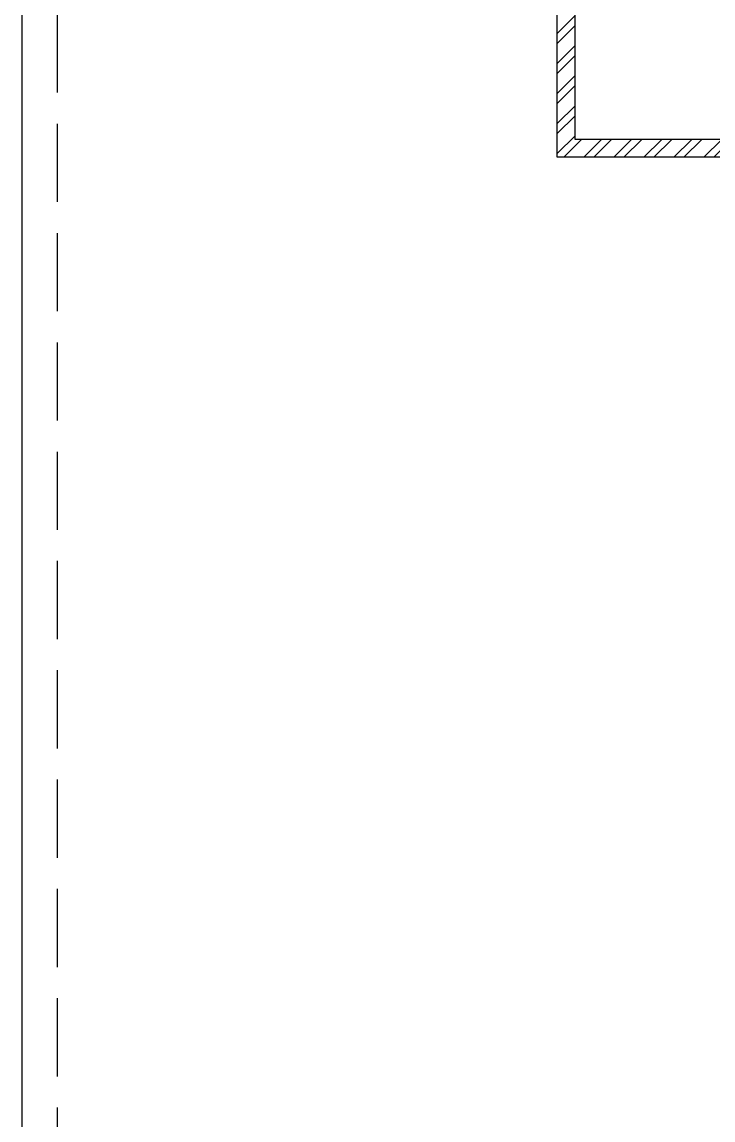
# Model space of a CAD drawing. Extents: x 220580 to 2027826, y -309201 to 71987.
# Drawn here: x 307600 to 307754.9, y -163435.1 to -163189 of the extents above; entities that cross this region are included whole.
import ezdxf

# ---------------------------------------------------------------- set-up
doc = ezdxf.new("R2010")
doc.units = 0
doc.linetypes.add('ZN-DASH', pattern=[0.35, 0.25, -0.1])
for name, color, linetype in [('!ZN5-钢材投影-40', 40, 'Continuous'), ('!ZN5-铝材断面-6', 6, 'Continuous'), ('!ZN6-虚线-8', 8, 'ZN-DASH'), ('2钢材断面', 2, 'Continuous'), ('A_Hatch', 8, 'Continuous')]:
    doc.layers.add(name, color=color, linetype=linetype)

# ---------------------------------------------------------------- blocks, each defined once
blk = doc.blocks.new('20250822090122')
at = {"layer": 'A_Hatch'}
h = blk.add_hatch(dxfattribs=at)
h.set_pattern_fill('ANSI32', color=256)
h.set_pattern_definition([(45, (-80, -40), (-3.367596045400933, 3.367596045400933), []), (45, (-77.75493500000448, -40), (-3.367596045400933, 3.367596045400933), [])])
h.paths.add_polyline_path([(0, 40), (-80, 40), (-80, -40), (0, -40)])
h.paths.add_polyline_path([(-4, 36), (-4, -36), (-76, -36), (-76, 36)], flags=16)
at = {"layer": '2钢材断面'}
for points in [[(-80, 40), (0, 40), (0, -40), (-80, -40)], [(-76, 36), (-4, 36), (-4, -36), (-76, -36)]]:
    blk.add_lwpolyline(points, close=True, dxfattribs=at)
blk = doc.blocks.new('20250828132035')
at = {"layer": '!ZN5-钢材投影-40', "ltscale": 0.3}
blk.add_line((345.5982674297411, 3049.999999937369), (345.5982674297411, 1487.499989496719), dxfattribs=at)
at = {"layer": '!ZN6-虚线-8', "color": 8, "linetype": 'ZN-DASH', "ltscale": 70}
blk.add_line((353.5982674297411, 1487.499989496719), (353.5982674297411, 3049.999999937369), dxfattribs=at)
at = {"layer": '!ZN5-铝材断面-6', "ltscale": 100}
blk.add_blockref('20250822090122', (545.5999824036262, 2150.000001889275), dxfattribs=at)

msp = doc.modelspace()

# ---------------------------------------------------------------- block references
at = {"ltscale": 30}
msp.add_blockref('20250828132035', (307254.3708561072, -165329.3509701265), dxfattribs=at)

doc.saveas('drawing.dxf')
